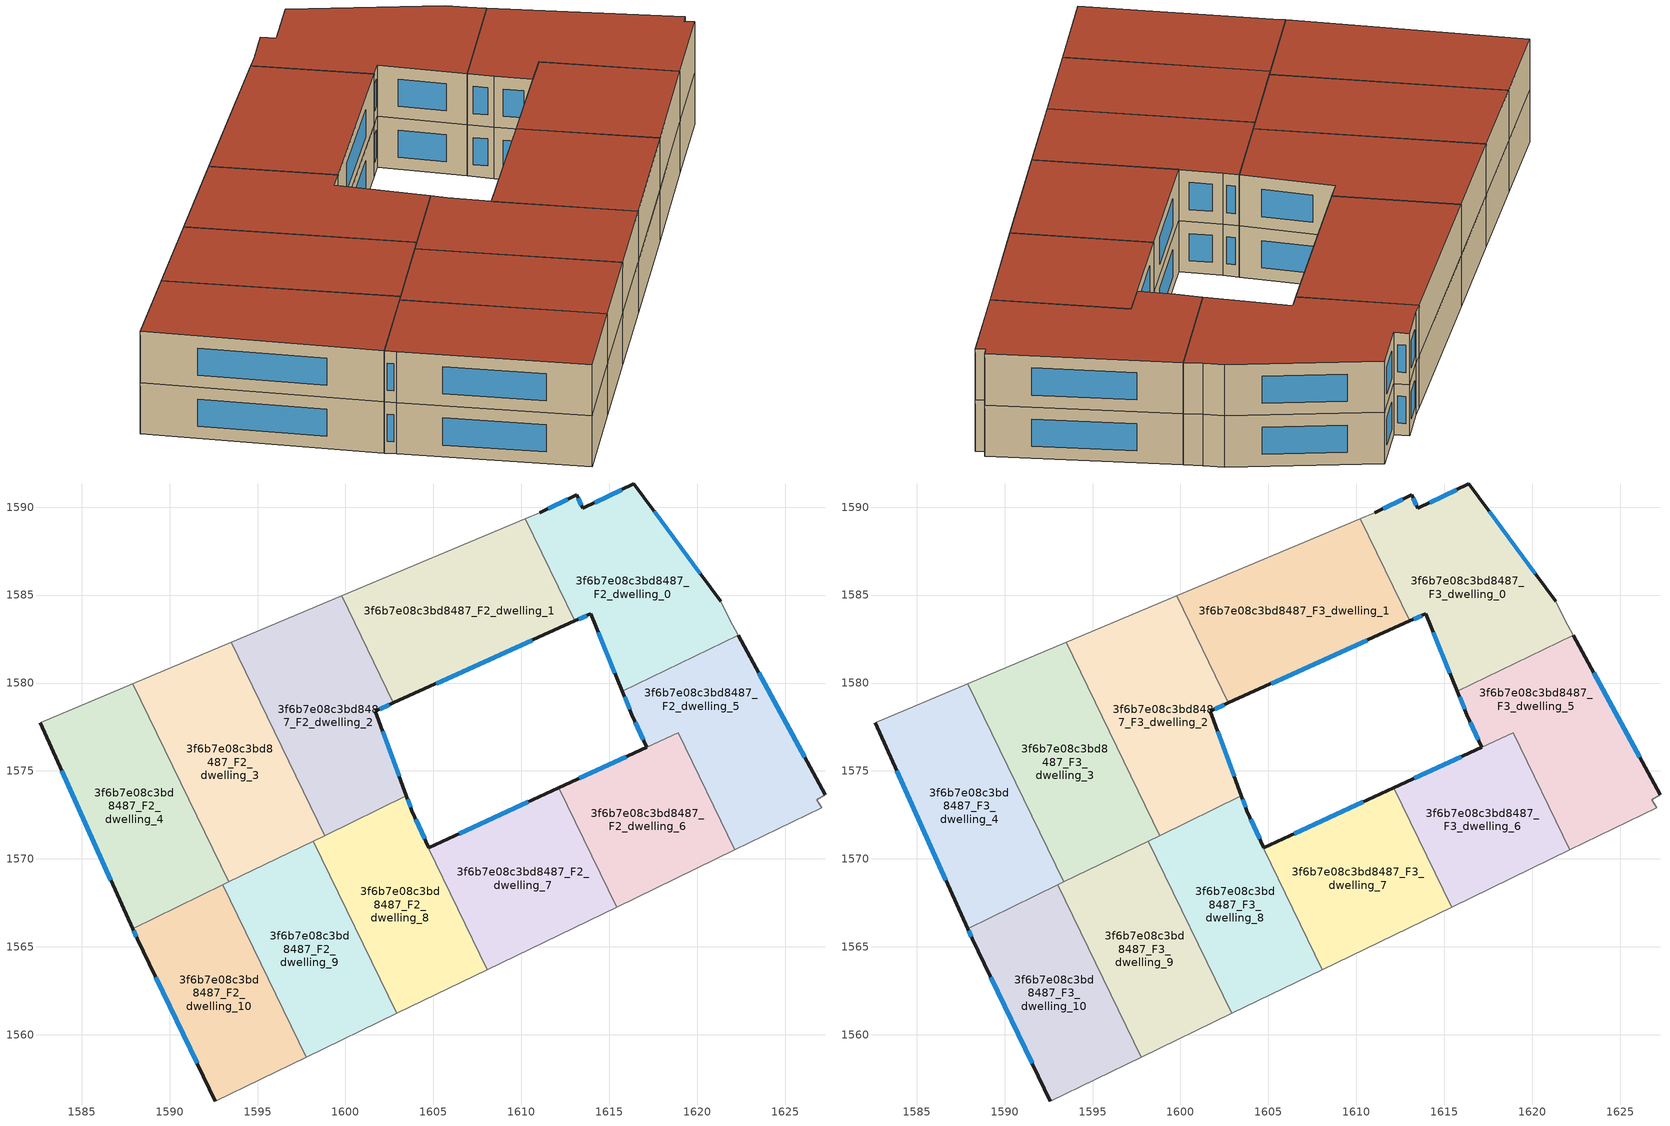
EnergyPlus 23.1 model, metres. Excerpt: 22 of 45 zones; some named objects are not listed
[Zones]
3f6b7e08c3bd8487_F2_dwelling_0
 floor to 3f6b7e08c3bd8487_F1_dwelling_0 (EU_floor_Construction): 1616.41,1591.33 1621.34,1584.65 1621.85,1583.6 1622.34,1582.71 1615.74,1579.52 1613.94,1583.93 1613.05,1583.53 1610.23,1589.34 1611.05,1589.68 1613.15,1590.7 1613.49,1589.94 z6
 wall outside (EU_wall_Construction): 1613.05,1583.53 1613.94,1583.93 1615.74,1579.52 / 1621.34,1584.65 1616.41,1591.33 1613.49,1589.94 1613.15,1590.7 1611.05,1589.68 z6:9
 wall adiabatic (EU_wall_Construction): 1622.34,1582.71 1621.85,1583.6 1621.34,1584.65 / 1611.05,1589.68 1610.23,1589.34 z6:9
 wall to 3f6b7e08c3bd8487_F2_dwelling_5 (EU_wall_Construction): 1615.74,1579.52 1622.34,1582.71 z6:9
 wall to 3f6b7e08c3bd8487_F2_dwelling_1 (EU_wall_Construction): 1610.23,1589.34 1613.05,1583.53 z6:9
 window (EU_Window_Construction): 1614.37,1582.9 1615.32,1580.56 / 1613.26,1583.62 1613.73,1583.84 / 1612.65,1590.46 1611.54,1589.92 / 1613.41,1590.12 1613.23,1590.52 / 1615.72,1591 1614.17,1590.26 / 1620.19,1586.22 1617.57,1589.76 z6.7:8.3
3f6b7e08c3bd8487_F2_dwelling_1
 floor to 3f6b7e08c3bd8487_F1_dwelling_1 (EU_floor_Construction): 1610.23,1589.34 1613.05,1583.53 1602.73,1578.87 1599.78,1584.95 z6
 wall outside (EU_wall_Construction): 1602.73,1578.87 1613.05,1583.53 z6:9
 wall to 3f6b7e08c3bd8487_F2_dwelling_2 (EU_wall_Construction): 1599.78,1584.95 1602.73,1578.87 z6:9
 wall adiabatic (EU_wall_Construction): 1610.23,1589.34 1599.78,1584.95 z6:9
 window (EU_Window_Construction): 1605.15,1579.96 1610.63,1582.43 z6.7:8.3
3f6b7e08c3bd8487_F2_dwelling_10
 floor to 3f6b7e08c3bd8487_F1_dwelling_10 (EU_floor_Construction): 1593.02,1568.52 1597.77,1558.71 1592.61,1556.22 1588.16,1565.45 1587.89,1566.04 z6
 wall outside (EU_wall_Construction): 1587.89,1566.04 1588.16,1565.45 1592.61,1556.22 z6:9
 wall to 3f6b7e08c3bd8487_F2_dwelling_9 (EU_wall_Construction): 1597.77,1558.71 1593.02,1568.52 z6:9
 wall adiabatic (EU_wall_Construction): 1592.61,1556.22 1597.77,1558.71 z6:9
 wall to 3f6b7e08c3bd8487_F2_dwelling_4 (EU_wall_Construction): 1593.02,1568.52 1587.89,1566.04 z6:9
 window (EU_Window_Construction): 1589.2,1563.28 1591.56,1558.38 / 1587.95,1565.9 1588.09,1565.58 z6.7:8.3
3f6b7e08c3bd8487_F2_dwelling_2
 floor to 3f6b7e08c3bd8487_F1_dwelling_2 (EU_floor_Construction): 1599.78,1584.95 1602.73,1578.87 1601.7,1578.4 1603.47,1573.58 1598.81,1571.33 1593.49,1582.31 z6
 wall outside (EU_wall_Construction): 1603.47,1573.58 1601.7,1578.4 1602.73,1578.87 z6:9
 wall to 3f6b7e08c3bd8487_F2_dwelling_3 (EU_wall_Construction): 1593.49,1582.31 1598.81,1571.33 z6:9
 wall adiabatic (EU_wall_Construction): 1599.78,1584.95 1593.49,1582.31 z6:9
 wall to 3f6b7e08c3bd8487_F2_dwelling_8 (EU_wall_Construction): 1598.81,1571.33 1603.47,1573.58 z6:9
 window (EU_Window_Construction): 1601.94,1578.51 1602.49,1578.76 / 1603.05,1574.71 1602.11,1577.27 z6.7:8.3
3f6b7e08c3bd8487_F2_dwelling_3
 floor to 3f6b7e08c3bd8487_F1_dwelling_3 (EU_floor_Construction): 1593.49,1582.31 1598.81,1571.33 1593.37,1568.69 1587.91,1579.96 z6
 wall to 3f6b7e08c3bd8487_F2_dwelling_4 (EU_wall_Construction): 1587.91,1579.96 1593.37,1568.69 z6:9
 wall adiabatic (EU_wall_Construction): 1593.49,1582.31 1587.91,1579.96 z6:9
 wall to 3f6b7e08c3bd8487_F2_dwelling_9 (EU_wall_Construction): 1593.37,1568.69 1598.17,1571.01 z6:9
 wall to 3f6b7e08c3bd8487_F2_dwelling_8 (EU_wall_Construction): 1598.17,1571.01 1598.81,1571.33 z6:9
3f6b7e08c3bd8487_F2_dwelling_4
 floor to 3f6b7e08c3bd8487_F1_dwelling_4 (EU_floor_Construction): 1587.91,1579.96 1593.37,1568.69 1587.89,1566.04 1582.63,1577.75 z6
 wall outside (EU_wall_Construction): 1582.63,1577.75 1587.89,1566.04 z6:9
 wall adiabatic (EU_wall_Construction): 1587.91,1579.96 1582.63,1577.75 z6:9
 wall to 3f6b7e08c3bd8487_F2_dwelling_9 (EU_wall_Construction): 1593.02,1568.52 1593.37,1568.69 z6:9
 window (EU_Window_Construction): 1583.86,1575 1586.65,1568.79 z6.7:8.3
3f6b7e08c3bd8487_F2_dwelling_5
 floor to 3f6b7e08c3bd8487_F1_dwelling_5 (EU_floor_Construction): 1622.34,1582.71 1627.27,1573.64 1626.81,1573.37 1627.08,1572.91 1622.14,1570.51 1618.92,1577.16 1617.14,1576.34 1616.29,1578.2 1615.74,1579.52 z6
 wall outside (EU_wall_Construction): 1615.74,1579.52 1616.29,1578.2 1617.14,1576.34 / 1627.27,1573.64 1622.34,1582.71 z6:9
 wall to 3f6b7e08c3bd8487_F2_dwelling_6 (EU_wall_Construction): 1617.14,1576.34 1618.92,1577.16 1622.14,1570.51 z6:9
 wall adiabatic (EU_wall_Construction): 1622.14,1570.51 1627.08,1572.91 1626.81,1573.37 1627.27,1573.64 z6:9
 window (EU_Window_Construction): 1616.49,1577.77 1616.94,1576.78 / 1615.87,1579.21 1616.16,1578.51 / 1626.11,1575.77 1623.5,1580.58 z6.7:8.3
3f6b7e08c3bd8487_F2_dwelling_6
 floor to 3f6b7e08c3bd8487_F1_dwelling_6 (EU_floor_Construction): 1618.92,1577.16 1622.14,1570.51 1615.42,1567.26 1612.14,1574.04 z6
 wall outside (EU_wall_Construction): 1617.13,1576.34 1612.14,1574.04 z6:9
 wall to 3f6b7e08c3bd8487_F2_dwelling_7 (EU_wall_Construction): 1612.14,1574.04 1615.42,1567.26 z6:9
 wall adiabatic (EU_wall_Construction): 1615.42,1567.26 1622.14,1570.51 z6:9
 window (EU_Window_Construction): 1615.96,1575.8 1613.31,1574.58 z6.7:8.3
3f6b7e08c3bd8487_F2_dwelling_7
 floor to 3f6b7e08c3bd8487_F1_dwelling_7 (EU_floor_Construction): 1612.14,1574.04 1615.42,1567.26 1608.07,1563.7 1604.72,1570.63 1604.74,1570.64 z6
 wall outside (EU_wall_Construction): 1612.14,1574.04 1604.74,1570.64 z6:9
 wall adiabatic (EU_wall_Construction): 1608.07,1563.7 1615.42,1567.26 z6:9
 wall to 3f6b7e08c3bd8487_F2_dwelling_8 (EU_wall_Construction): 1604.73,1570.64 1604.72,1570.63 1608.07,1563.7 z6:9
 window (EU_Window_Construction): 1610.4,1573.24 1606.48,1571.44 z6.7:8.3
3f6b7e08c3bd8487_F2_dwelling_8
 floor to 3f6b7e08c3bd8487_F1_dwelling_8 (EU_floor_Construction): 1603.78,1572.74 1604.73,1570.64 1604.72,1570.63 1608.07,1563.7 1602.92,1561.21 1598.17,1571.01 1603.47,1573.58 z6
 wall outside (EU_wall_Construction): 1604.73,1570.64 1603.78,1572.74 1603.47,1573.58 z6:9
 wall adiabatic (EU_wall_Construction): 1602.92,1561.21 1608.07,1563.7 z6:9
 wall to 3f6b7e08c3bd8487_F2_dwelling_9 (EU_wall_Construction): 1598.17,1571.01 1602.92,1561.21 z6:9
 window (EU_Window_Construction): 1603.7,1572.94 1603.54,1573.38 / 1604.51,1571.13 1604,1572.25 z6.7:8.3
3f6b7e08c3bd8487_F2_dwelling_9
 floor to 3f6b7e08c3bd8487_F1_dwelling_9 (EU_floor_Construction): 1598.17,1571.01 1602.92,1561.21 1597.77,1558.71 1593.02,1568.52 z6
 wall adiabatic (EU_wall_Construction): 1597.77,1558.71 1602.92,1561.21 z6:9
3f6b7e08c3bd8487_F3_dwelling_0
 floor to 3f6b7e08c3bd8487_F2_dwelling_0 (EU_floor_Construction): 1616.41,1591.33 1621.34,1584.65 1621.85,1583.6 1622.34,1582.71 1615.74,1579.52 1613.94,1583.93 1613.05,1583.53 1610.23,1589.34 1611.05,1589.68 1613.15,1590.7 1613.49,1589.94 z9
 wall outside (EU_wall_Construction): 1613.05,1583.53 1613.94,1583.93 1615.74,1579.52 / 1621.34,1584.65 1616.41,1591.33 1613.49,1589.94 1613.15,1590.7 1611.05,1589.68 z9:12
 wall adiabatic (EU_wall_Construction): 1622.34,1582.71 1621.85,1583.6 1621.34,1584.65 / 1611.05,1589.68 1610.23,1589.34 z9:12
 wall to 3f6b7e08c3bd8487_F3_dwelling_5 (EU_wall_Construction): 1615.74,1579.52 1622.34,1582.71 z9:12
 wall to 3f6b7e08c3bd8487_F3_dwelling_1 (EU_wall_Construction): 1610.23,1589.34 1613.05,1583.53 z9:12
 window (EU_Window_Construction): 1614.37,1582.9 1615.32,1580.56 / 1613.26,1583.62 1613.73,1583.84 / 1612.65,1590.46 1611.54,1589.92 / 1613.41,1590.12 1613.23,1590.52 / 1615.72,1591 1614.17,1590.26 / 1620.19,1586.22 1617.57,1589.76 z9.7:11.3
 roof outside (EU_roof_Construction): 1622.34,1582.71 1621.85,1583.6 1621.34,1584.65 1616.41,1591.33 1613.49,1589.94 1613.15,1590.7 1611.05,1589.68 1610.23,1589.34 1613.05,1583.53 1613.94,1583.93 1615.74,1579.52 z12
3f6b7e08c3bd8487_F3_dwelling_1
 floor to 3f6b7e08c3bd8487_F2_dwelling_1 (EU_floor_Construction): 1610.23,1589.34 1613.05,1583.53 1602.73,1578.87 1599.78,1584.95 z9
 wall outside (EU_wall_Construction): 1602.73,1578.87 1613.05,1583.53 z9:12
 wall to 3f6b7e08c3bd8487_F3_dwelling_2 (EU_wall_Construction): 1599.78,1584.95 1602.73,1578.87 z9:12
 wall adiabatic (EU_wall_Construction): 1610.23,1589.34 1599.78,1584.95 z9:12
 window (EU_Window_Construction): 1605.15,1579.96 1610.63,1582.43 z9.7:11.3
 roof outside (EU_roof_Construction): 1613.05,1583.53 1610.23,1589.34 1599.78,1584.95 1602.73,1578.87 z12
3f6b7e08c3bd8487_F3_dwelling_10
 floor to 3f6b7e08c3bd8487_F2_dwelling_10 (EU_floor_Construction): 1593.02,1568.52 1597.77,1558.71 1592.61,1556.22 1588.16,1565.45 1587.89,1566.04 z9
 wall outside (EU_wall_Construction): 1587.89,1566.04 1588.16,1565.45 1592.61,1556.22 z9:12
 wall to 3f6b7e08c3bd8487_F3_dwelling_9 (EU_wall_Construction): 1597.77,1558.71 1593.02,1568.52 z9:12
 wall adiabatic (EU_wall_Construction): 1592.61,1556.22 1597.77,1558.71 z9:12
 wall to 3f6b7e08c3bd8487_F3_dwelling_4 (EU_wall_Construction): 1593.02,1568.52 1587.89,1566.04 z9:12
 window (EU_Window_Construction): 1589.2,1563.28 1591.56,1558.38 / 1587.95,1565.9 1588.09,1565.58 z9.7:11.3
 roof outside (EU_roof_Construction): 1597.77,1558.71 1593.02,1568.52 1587.89,1566.04 1588.16,1565.45 1592.61,1556.22 z12
3f6b7e08c3bd8487_F3_dwelling_2
 floor to 3f6b7e08c3bd8487_F2_dwelling_2 (EU_floor_Construction): 1599.78,1584.95 1602.73,1578.87 1601.7,1578.4 1603.47,1573.58 1598.81,1571.33 1593.49,1582.31 z9
 wall outside (EU_wall_Construction): 1603.47,1573.58 1601.7,1578.4 1602.73,1578.87 z9:12
 wall to 3f6b7e08c3bd8487_F3_dwelling_3 (EU_wall_Construction): 1593.49,1582.31 1598.81,1571.33 z9:12
 wall adiabatic (EU_wall_Construction): 1599.78,1584.95 1593.49,1582.31 z9:12
 wall to 3f6b7e08c3bd8487_F3_dwelling_8 (EU_wall_Construction): 1598.81,1571.33 1603.47,1573.58 z9:12
 window (EU_Window_Construction): 1601.94,1578.51 1602.49,1578.76 / 1603.05,1574.71 1602.11,1577.27 z9.7:11.3
 roof outside (EU_roof_Construction): 1603.47,1573.58 1601.7,1578.4 1602.73,1578.87 1599.78,1584.95 1593.49,1582.31 1598.81,1571.33 z12
3f6b7e08c3bd8487_F3_dwelling_3
 floor to 3f6b7e08c3bd8487_F2_dwelling_3 (EU_floor_Construction): 1593.49,1582.31 1598.81,1571.33 1593.37,1568.69 1587.91,1579.96 z9
 wall to 3f6b7e08c3bd8487_F3_dwelling_4 (EU_wall_Construction): 1587.91,1579.96 1593.37,1568.69 z9:12
 wall adiabatic (EU_wall_Construction): 1593.49,1582.31 1587.91,1579.96 z9:12
 wall to 3f6b7e08c3bd8487_F3_dwelling_9 (EU_wall_Construction): 1593.37,1568.69 1598.17,1571.01 z9:12
 wall to 3f6b7e08c3bd8487_F3_dwelling_8 (EU_wall_Construction): 1598.17,1571.01 1598.81,1571.33 z9:12
 roof outside (EU_roof_Construction): 1598.81,1571.33 1593.49,1582.31 1587.91,1579.96 1593.37,1568.69 z12
3f6b7e08c3bd8487_F3_dwelling_4
 floor to 3f6b7e08c3bd8487_F2_dwelling_4 (EU_floor_Construction): 1587.91,1579.96 1593.37,1568.69 1587.89,1566.04 1582.63,1577.75 z9
 wall outside (EU_wall_Construction): 1582.63,1577.75 1587.89,1566.04 z9:12
 wall adiabatic (EU_wall_Construction): 1587.91,1579.96 1582.63,1577.75 z9:12
 wall to 3f6b7e08c3bd8487_F3_dwelling_9 (EU_wall_Construction): 1593.02,1568.52 1593.37,1568.69 z9:12
 window (EU_Window_Construction): 1583.86,1575 1586.65,1568.79 z9.7:11.3
 roof outside (EU_roof_Construction): 1593.37,1568.69 1587.91,1579.96 1582.63,1577.75 1587.89,1566.04 z12
3f6b7e08c3bd8487_F3_dwelling_5
 floor to 3f6b7e08c3bd8487_F2_dwelling_5 (EU_floor_Construction): 1622.34,1582.71 1627.27,1573.64 1626.81,1573.37 1627.08,1572.91 1622.14,1570.51 1618.92,1577.16 1617.14,1576.34 1616.29,1578.2 1615.74,1579.52 z9
 wall outside (EU_wall_Construction): 1615.74,1579.52 1616.29,1578.2 1617.14,1576.34 / 1627.27,1573.64 1622.34,1582.71 z9:12
 wall to 3f6b7e08c3bd8487_F3_dwelling_6 (EU_wall_Construction): 1617.14,1576.34 1618.92,1577.16 1622.14,1570.51 z9:12
 wall adiabatic (EU_wall_Construction): 1622.14,1570.51 1627.08,1572.91 1626.81,1573.37 1627.27,1573.64 z9:12
 window (EU_Window_Construction): 1616.49,1577.77 1616.94,1576.78 / 1615.87,1579.21 1616.16,1578.51 / 1626.11,1575.77 1623.5,1580.58 z9.7:11.3
 roof outside (EU_roof_Construction): 1627.08,1572.91 1626.81,1573.37 1627.27,1573.64 1622.34,1582.71 1615.74,1579.52 1616.29,1578.2 1617.14,1576.34 1618.92,1577.16 1622.14,1570.51 z12
3f6b7e08c3bd8487_F3_dwelling_6
 floor to 3f6b7e08c3bd8487_F2_dwelling_6 (EU_floor_Construction): 1618.92,1577.16 1622.14,1570.51 1615.42,1567.26 1612.14,1574.04 z9
 wall outside (EU_wall_Construction): 1617.13,1576.34 1612.14,1574.04 z9:12
 wall to 3f6b7e08c3bd8487_F3_dwelling_7 (EU_wall_Construction): 1612.14,1574.04 1615.42,1567.26 z9:12
 wall adiabatic (EU_wall_Construction): 1615.42,1567.26 1622.14,1570.51 z9:12
 window (EU_Window_Construction): 1615.96,1575.8 1613.31,1574.58 z9.7:11.3
 roof outside (EU_roof_Construction): 1622.14,1570.51 1618.92,1577.16 1612.14,1574.04 1615.42,1567.26 z12
3f6b7e08c3bd8487_F3_dwelling_7
 floor to 3f6b7e08c3bd8487_F2_dwelling_7 (EU_floor_Construction): 1612.14,1574.04 1615.42,1567.26 1608.07,1563.7 1604.72,1570.63 1604.74,1570.64 z9
 wall outside (EU_wall_Construction): 1612.14,1574.04 1604.74,1570.64 z9:12
 wall adiabatic (EU_wall_Construction): 1608.07,1563.7 1615.42,1567.26 z9:12
 wall to 3f6b7e08c3bd8487_F3_dwelling_8 (EU_wall_Construction): 1604.73,1570.64 1604.72,1570.63 1608.07,1563.7 z9:12
 window (EU_Window_Construction): 1610.4,1573.24 1606.48,1571.44 z9.7:11.3
 roof outside (EU_roof_Construction): 1615.42,1567.26 1612.14,1574.04 1604.74,1570.64 1604.72,1570.63 1608.07,1563.7 z12
3f6b7e08c3bd8487_F3_dwelling_8
 floor to 3f6b7e08c3bd8487_F2_dwelling_8 (EU_floor_Construction): 1603.78,1572.74 1604.73,1570.64 1604.72,1570.63 1608.07,1563.7 1602.92,1561.21 1598.17,1571.01 1603.47,1573.58 z9
 wall outside (EU_wall_Construction): 1604.73,1570.64 1603.78,1572.74 1603.47,1573.58 z9:12
 wall adiabatic (EU_wall_Construction): 1602.92,1561.21 1608.07,1563.7 z9:12
 wall to 3f6b7e08c3bd8487_F3_dwelling_9 (EU_wall_Construction): 1598.17,1571.01 1602.92,1561.21 z9:12
 window (EU_Window_Construction): 1603.7,1572.94 1603.54,1573.38 / 1604.51,1571.13 1604,1572.25 z9.7:11.3
 roof outside (EU_roof_Construction): 1608.07,1563.7 1604.72,1570.63 1604.73,1570.64 1603.78,1572.74 1603.47,1573.58 1598.17,1571.01 1602.92,1561.21 z12
3f6b7e08c3bd8487_F3_dwelling_9
 floor to 3f6b7e08c3bd8487_F2_dwelling_9 (EU_floor_Construction): 1598.17,1571.01 1602.92,1561.21 1597.77,1558.71 1593.02,1568.52 z9
 wall adiabatic (EU_wall_Construction): 1597.77,1558.71 1602.92,1561.21 z9:12
 roof outside (EU_roof_Construction): 1602.92,1561.21 1598.17,1571.01 1593.02,1568.52 1597.77,1558.71 z12
[Building]
EU S2 Campaign: North Axis=0; Terrain=City; Solar Distribution=FullExterior
[Site:Location]
Budapest.Ferenc.Liszt.Intl.AP: Latitude=47.437; Longitude=19.256; Time Zone=1; Elevation=185
[SizingPeriod:WeatherFileDays]
AnnualSizingPeriod: Begin Month=1; Begin Day of Month=1; End Month=12; End Day of Month=31; Day of Week for Start Day=Monday; Use Weather File Daylight Saving Period=No; Use Weather File Rain and Snow Indicators=No
[MATERIAL]
EU_InternalMass_Material: Roughness=MediumRough; Thickness=0.1; Conductivity=1; Density=1800; Specific Heat=900; Thermal Absorptance=0.9; Solar Absorptance=0.7; Visible Absorptance=0.7
[MATERIAL:NOMASS] Roughness=MediumRough; Thermal Absorptance=0.9; Solar Absorptance=0.7; Visible Absorptance=0.7
Name | Thermal Resistance
EU_wall_NoMass | 0.832559
EU_roof_NoMass | 1.39638
EU_floor_NoMass | 0.872794
[WINDOWMATERIAL:SIMPLEGLAZINGSYSTEM]
EU_Window_SimpleGlazing: UFactor=2.79869; Solar Heat Gain Coefficient=0.75; Visible Transmittance=0.75
[CONSTRUCTION]
EU_wall_Construction: EU_wall_NoMass
EU_roof_Construction: EU_roof_NoMass
EU_floor_Construction: EU_floor_NoMass
EU_Window_Construction: EU_Window_SimpleGlazing
EU_InternalMass_Construction: EU_InternalMass_Material
[ZONE] Type=1; Multiplier=1; Ceiling Height=autocalculate; Floor Area=autocalculate; Part of Total Floor Area=Yes
Name | Volume
3f6b7e08c3bd8487_F2_dwelling_0; 3f6b7e08c3bd8487_F3_dwelling_0; 3f6b7e08c3bd8487_F2_dwelling_3; 3f6b7e08c3bd8487_F3_dwelling_3 | 224.534
3f6b7e08c3bd8487_F2_dwelling_1; 3f6b7e08c3bd8487_F3_dwelling_1 | 224.544
3f6b7e08c3bd8487_F2_dwelling_10; 3f6b7e08c3bd8487_F3_dwelling_10 | 187.121
3f6b7e08c3bd8487_F2_dwelling_2; 3f6b7e08c3bd8487_F3_dwelling_2 | 224.526
3f6b7e08c3bd8487_F2_dwelling_4; 3f6b7e08c3bd8487_F3_dwelling_4 | 224.548
3f6b7e08c3bd8487_F2_dwelling_5; 3f6b7e08c3bd8487_F3_dwelling_5 | 207.118
3f6b7e08c3bd8487_F2_dwelling_6; 3f6b7e08c3bd8487_F3_dwelling_6 | 167.102
3f6b7e08c3bd8487_F2_dwelling_7; 3f6b7e08c3bd8487_F3_dwelling_7 | 186.515
3f6b7e08c3bd8487_F2_dwelling_8; 3f6b7e08c3bd8487_F3_dwelling_8 | 187.746
3f6b7e08c3bd8487_F2_dwelling_9; 3f6b7e08c3bd8487_F3_dwelling_9 | 187.097
[INTERNALMASS] Construction=EU_InternalMass_Construction
Name | Zone or ZoneList | Surface Area
3f6b7e08c3bd8487_F2_dwelling_0_EU_InternalMass | 3f6b7e08c3bd8487_F2_dwelling_0 | 74.8449
3f6b7e08c3bd8487_F2_dwelling_1_EU_InternalMass | 3f6b7e08c3bd8487_F2_dwelling_1 | 74.848
3f6b7e08c3bd8487_F2_dwelling_2_EU_InternalMass | 3f6b7e08c3bd8487_F2_dwelling_2 | 74.8422
3f6b7e08c3bd8487_F2_dwelling_3_EU_InternalMass | 3f6b7e08c3bd8487_F2_dwelling_3 | 74.8446
3f6b7e08c3bd8487_F2_dwelling_4_EU_InternalMass | 3f6b7e08c3bd8487_F2_dwelling_4 | 74.8495
3f6b7e08c3bd8487_F2_dwelling_5_EU_InternalMass | 3f6b7e08c3bd8487_F2_dwelling_5 | 69.0396
3f6b7e08c3bd8487_F2_dwelling_6_EU_InternalMass | 3f6b7e08c3bd8487_F2_dwelling_6 | 55.7023
3f6b7e08c3bd8487_F2_dwelling_7_EU_InternalMass | 3f6b7e08c3bd8487_F2_dwelling_7 | 62.173
3f6b7e08c3bd8487_F2_dwelling_8_EU_InternalMass | 3f6b7e08c3bd8487_F2_dwelling_8 | 62.5825
3f6b7e08c3bd8487_F2_dwelling_9_EU_InternalMass | 3f6b7e08c3bd8487_F2_dwelling_9 | 62.3657
3f6b7e08c3bd8487_F2_dwelling_10_EU_InternalMass | 3f6b7e08c3bd8487_F2_dwelling_10 | 62.3736
3f6b7e08c3bd8487_F3_dwelling_0_EU_InternalMass | 3f6b7e08c3bd8487_F3_dwelling_0 | 74.8449
3f6b7e08c3bd8487_F3_dwelling_1_EU_InternalMass | 3f6b7e08c3bd8487_F3_dwelling_1 | 74.848
3f6b7e08c3bd8487_F3_dwelling_2_EU_InternalMass | 3f6b7e08c3bd8487_F3_dwelling_2 | 74.8422
3f6b7e08c3bd8487_F3_dwelling_3_EU_InternalMass | 3f6b7e08c3bd8487_F3_dwelling_3 | 74.8446
3f6b7e08c3bd8487_F3_dwelling_4_EU_InternalMass | 3f6b7e08c3bd8487_F3_dwelling_4 | 74.8495
3f6b7e08c3bd8487_F3_dwelling_5_EU_InternalMass | 3f6b7e08c3bd8487_F3_dwelling_5 | 69.0396
3f6b7e08c3bd8487_F3_dwelling_6_EU_InternalMass | 3f6b7e08c3bd8487_F3_dwelling_6 | 55.7023
3f6b7e08c3bd8487_F3_dwelling_7_EU_InternalMass | 3f6b7e08c3bd8487_F3_dwelling_7 | 62.173
3f6b7e08c3bd8487_F3_dwelling_8_EU_InternalMass | 3f6b7e08c3bd8487_F3_dwelling_8 | 62.5825
3f6b7e08c3bd8487_F3_dwelling_9_EU_InternalMass | 3f6b7e08c3bd8487_F3_dwelling_9 | 62.3657
3f6b7e08c3bd8487_F3_dwelling_10_EU_InternalMass | 3f6b7e08c3bd8487_F3_dwelling_10 | 62.3736
[OTHEREQUIPMENT] Fuel Type=Electricity; Design Level Calculation Method=Watts/Area; Power per Zone Floor Area=1; Fraction Latent=0; Fraction Radiant=0; Fraction Lost=0; Carbon Dioxide Generation Rate=0; EndUse Subcategory=EU_Step8_InternalGains
Name | Zone or ZoneList or Space or SpaceList | Schedule
EU_Step8_InternalGain_3f6b7e08c3bd8487_F2_dwelling_0_f000 | 3f6b7e08c3bd8487_F2_dwelling_0 | EU_Step8_GainSchedule_3f6b7e08c3bd8487_F2_dwelling_0_f000
EU_Step8_InternalGain_3f6b7e08c3bd8487_F2_dwelling_1_f000 | 3f6b7e08c3bd8487_F2_dwelling_1 | EU_Step8_GainSchedule_3f6b7e08c3bd8487_F2_dwelling_1_f000
EU_Step8_InternalGain_3f6b7e08c3bd8487_F2_dwelling_2_f000 | 3f6b7e08c3bd8487_F2_dwelling_2 | EU_Step8_GainSchedule_3f6b7e08c3bd8487_F2_dwelling_2_f000
EU_Step8_InternalGain_3f6b7e08c3bd8487_F2_dwelling_3_f000 | 3f6b7e08c3bd8487_F2_dwelling_3 | EU_Step8_GainSchedule_3f6b7e08c3bd8487_F2_dwelling_3_f000
EU_Step8_InternalGain_3f6b7e08c3bd8487_F2_dwelling_4_f000 | 3f6b7e08c3bd8487_F2_dwelling_4 | EU_Step8_GainSchedule_3f6b7e08c3bd8487_F2_dwelling_4_f000
EU_Step8_InternalGain_3f6b7e08c3bd8487_F2_dwelling_5_f000 | 3f6b7e08c3bd8487_F2_dwelling_5 | EU_Step8_GainSchedule_3f6b7e08c3bd8487_F2_dwelling_5_f000
EU_Step8_InternalGain_3f6b7e08c3bd8487_F2_dwelling_6_f000 | 3f6b7e08c3bd8487_F2_dwelling_6 | EU_Step8_GainSchedule_3f6b7e08c3bd8487_F2_dwelling_6_f000
EU_Step8_InternalGain_3f6b7e08c3bd8487_F2_dwelling_7_f000 | 3f6b7e08c3bd8487_F2_dwelling_7 | EU_Step8_GainSchedule_3f6b7e08c3bd8487_F2_dwelling_7_f000
EU_Step8_InternalGain_3f6b7e08c3bd8487_F2_dwelling_8_f000 | 3f6b7e08c3bd8487_F2_dwelling_8 | EU_Step8_GainSchedule_3f6b7e08c3bd8487_F2_dwelling_8_f000
EU_Step8_InternalGain_3f6b7e08c3bd8487_F2_dwelling_9_f000 | 3f6b7e08c3bd8487_F2_dwelling_9 | EU_Step8_GainSchedule_3f6b7e08c3bd8487_F2_dwelling_9_f000
EU_Step8_InternalGain_3f6b7e08c3bd8487_F2_dwelling_10_f000 | 3f6b7e08c3bd8487_F2_dwelling_10 | EU_Step8_GainSchedule_3f6b7e08c3bd8487_F2_dwelling_10_f000
EU_Step8_InternalGain_3f6b7e08c3bd8487_F3_dwelling_0_f000 | 3f6b7e08c3bd8487_F3_dwelling_0 | EU_Step8_GainSchedule_3f6b7e08c3bd8487_F3_dwelling_0_f000
EU_Step8_InternalGain_3f6b7e08c3bd8487_F3_dwelling_1_f000 | 3f6b7e08c3bd8487_F3_dwelling_1 | EU_Step8_GainSchedule_3f6b7e08c3bd8487_F3_dwelling_1_f000
EU_Step8_InternalGain_3f6b7e08c3bd8487_F3_dwelling_2_f000 | 3f6b7e08c3bd8487_F3_dwelling_2 | EU_Step8_GainSchedule_3f6b7e08c3bd8487_F3_dwelling_2_f000
EU_Step8_InternalGain_3f6b7e08c3bd8487_F3_dwelling_3_f000 | 3f6b7e08c3bd8487_F3_dwelling_3 | EU_Step8_GainSchedule_3f6b7e08c3bd8487_F3_dwelling_3_f000
EU_Step8_InternalGain_3f6b7e08c3bd8487_F3_dwelling_4_f000 | 3f6b7e08c3bd8487_F3_dwelling_4 | EU_Step8_GainSchedule_3f6b7e08c3bd8487_F3_dwelling_4_f000
EU_Step8_InternalGain_3f6b7e08c3bd8487_F3_dwelling_5_f000 | 3f6b7e08c3bd8487_F3_dwelling_5 | EU_Step8_GainSchedule_3f6b7e08c3bd8487_F3_dwelling_5_f000
EU_Step8_InternalGain_3f6b7e08c3bd8487_F3_dwelling_6_f000 | 3f6b7e08c3bd8487_F3_dwelling_6 | EU_Step8_GainSchedule_3f6b7e08c3bd8487_F3_dwelling_6_f000
EU_Step8_InternalGain_3f6b7e08c3bd8487_F3_dwelling_7_f000 | 3f6b7e08c3bd8487_F3_dwelling_7 | EU_Step8_GainSchedule_3f6b7e08c3bd8487_F3_dwelling_7_f000
EU_Step8_InternalGain_3f6b7e08c3bd8487_F3_dwelling_8_f000 | 3f6b7e08c3bd8487_F3_dwelling_8 | EU_Step8_GainSchedule_3f6b7e08c3bd8487_F3_dwelling_8_f000
EU_Step8_InternalGain_3f6b7e08c3bd8487_F3_dwelling_9_f000 | 3f6b7e08c3bd8487_F3_dwelling_9 | EU_Step8_GainSchedule_3f6b7e08c3bd8487_F3_dwelling_9_f000
EU_Step8_InternalGain_3f6b7e08c3bd8487_F3_dwelling_10_f000 | 3f6b7e08c3bd8487_F3_dwelling_10 | EU_Step8_GainSchedule_3f6b7e08c3bd8487_F3_dwelling_10_f000
[ZONEVENTILATION:DESIGNFLOWRATE] Schedule=EU_AlwaysOn; Design Flow Rate Calculation Method=AirChanges/Hour; Air Changes per Hour=0.475469; Ventilation Type=Natural; Fan Pressure Rise=0; Fan Total Efficiency=1; Constant Term Coefficient=1; Temperature Term Coefficient=0; Velocity Term Coefficient=0; Velocity Squared Term Coefficient=0; Minimum Indoor Temperature=-100; Maximum Indoor Temperature=100; Delta Temperature=-100; Minimum Outdoor Temperature=-100; Maximum Outdoor Temperature=100; Maximum Wind Speed=40
Name | Zone or ZoneList or Space or SpaceList
EU_ConstantAir_3f6b7e08c3bd8487_F2_dwelling_0 | 3f6b7e08c3bd8487_F2_dwelling_0
EU_ConstantAir_3f6b7e08c3bd8487_F2_dwelling_1 | 3f6b7e08c3bd8487_F2_dwelling_1
EU_ConstantAir_3f6b7e08c3bd8487_F2_dwelling_2 | 3f6b7e08c3bd8487_F2_dwelling_2
EU_ConstantAir_3f6b7e08c3bd8487_F2_dwelling_3 | 3f6b7e08c3bd8487_F2_dwelling_3
EU_ConstantAir_3f6b7e08c3bd8487_F2_dwelling_4 | 3f6b7e08c3bd8487_F2_dwelling_4
EU_ConstantAir_3f6b7e08c3bd8487_F2_dwelling_5 | 3f6b7e08c3bd8487_F2_dwelling_5
EU_ConstantAir_3f6b7e08c3bd8487_F2_dwelling_6 | 3f6b7e08c3bd8487_F2_dwelling_6
EU_ConstantAir_3f6b7e08c3bd8487_F2_dwelling_7 | 3f6b7e08c3bd8487_F2_dwelling_7
EU_ConstantAir_3f6b7e08c3bd8487_F2_dwelling_8 | 3f6b7e08c3bd8487_F2_dwelling_8
EU_ConstantAir_3f6b7e08c3bd8487_F2_dwelling_9 | 3f6b7e08c3bd8487_F2_dwelling_9
EU_ConstantAir_3f6b7e08c3bd8487_F2_dwelling_10 | 3f6b7e08c3bd8487_F2_dwelling_10
EU_ConstantAir_3f6b7e08c3bd8487_F3_dwelling_0 | 3f6b7e08c3bd8487_F3_dwelling_0
EU_ConstantAir_3f6b7e08c3bd8487_F3_dwelling_1 | 3f6b7e08c3bd8487_F3_dwelling_1
EU_ConstantAir_3f6b7e08c3bd8487_F3_dwelling_2 | 3f6b7e08c3bd8487_F3_dwelling_2
EU_ConstantAir_3f6b7e08c3bd8487_F3_dwelling_3 | 3f6b7e08c3bd8487_F3_dwelling_3
EU_ConstantAir_3f6b7e08c3bd8487_F3_dwelling_4 | 3f6b7e08c3bd8487_F3_dwelling_4
EU_ConstantAir_3f6b7e08c3bd8487_F3_dwelling_5 | 3f6b7e08c3bd8487_F3_dwelling_5
EU_ConstantAir_3f6b7e08c3bd8487_F3_dwelling_6 | 3f6b7e08c3bd8487_F3_dwelling_6
EU_ConstantAir_3f6b7e08c3bd8487_F3_dwelling_7 | 3f6b7e08c3bd8487_F3_dwelling_7
EU_ConstantAir_3f6b7e08c3bd8487_F3_dwelling_8 | 3f6b7e08c3bd8487_F3_dwelling_8
EU_ConstantAir_3f6b7e08c3bd8487_F3_dwelling_9 | 3f6b7e08c3bd8487_F3_dwelling_9
EU_ConstantAir_3f6b7e08c3bd8487_F3_dwelling_10 | 3f6b7e08c3bd8487_F3_dwelling_10
[HVACTEMPLATE:ZONE:IDEALLOADSAIRSYSTEM] System Availability Schedule=EU_AlwaysOn; Maximum Heating Supply Air Temperature=50; Minimum Cooling Supply Air Temperature=13; Maximum Heating Supply Air Humidity Ratio=0.0156; Minimum Cooling Supply Air Humidity Ratio=0.0077; Heating Limit=NoLimit; Cooling Limit=NoLimit; Heating Availability Schedule=EU_AlwaysOn; Cooling Availability Schedule=EU_CoolingOff; Dehumidification Control Type=ConstantSensibleHeatRatio; Cooling Sensible Heat Ratio=0.7; Dehumidification Setpoint=60; Humidification Control Type=None; Humidification Setpoint=30; Outdoor Air Method=None; Outdoor Air Flow Rate per Person=0.00944; Outdoor Air Flow Rate per Zone Floor Area=0; Outdoor Air Flow Rate per Zone=0; Demand Controlled Ventilation Type=None; Outdoor Air Economizer Type=NoEconomizer; Heat Recovery Type=None; Sensible Heat Recovery Effectiveness=0.7; Latent Heat Recovery Effectiveness=0.65
Name | Template Thermostat
3f6b7e08c3bd8487_F2_dwelling_0 | EU_HeatOnly_3f6b7e08c3bd8487_F2_dwelling_0
3f6b7e08c3bd8487_F2_dwelling_1 | EU_HeatOnly_3f6b7e08c3bd8487_F2_dwelling_1
3f6b7e08c3bd8487_F2_dwelling_2 | EU_HeatOnly_3f6b7e08c3bd8487_F2_dwelling_2
3f6b7e08c3bd8487_F2_dwelling_3 | EU_HeatOnly_3f6b7e08c3bd8487_F2_dwelling_3
3f6b7e08c3bd8487_F2_dwelling_4 | EU_HeatOnly_3f6b7e08c3bd8487_F2_dwelling_4
3f6b7e08c3bd8487_F2_dwelling_5 | EU_HeatOnly_3f6b7e08c3bd8487_F2_dwelling_5
3f6b7e08c3bd8487_F2_dwelling_6 | EU_HeatOnly_3f6b7e08c3bd8487_F2_dwelling_6
3f6b7e08c3bd8487_F2_dwelling_7 | EU_HeatOnly_3f6b7e08c3bd8487_F2_dwelling_7
3f6b7e08c3bd8487_F2_dwelling_8 | EU_HeatOnly_3f6b7e08c3bd8487_F2_dwelling_8
3f6b7e08c3bd8487_F2_dwelling_9 | EU_HeatOnly_3f6b7e08c3bd8487_F2_dwelling_9
3f6b7e08c3bd8487_F2_dwelling_10 | EU_HeatOnly_3f6b7e08c3bd8487_F2_dwelling_10
3f6b7e08c3bd8487_F3_dwelling_0 | EU_HeatOnly_3f6b7e08c3bd8487_F3_dwelling_0
3f6b7e08c3bd8487_F3_dwelling_1 | EU_HeatOnly_3f6b7e08c3bd8487_F3_dwelling_1
3f6b7e08c3bd8487_F3_dwelling_2 | EU_HeatOnly_3f6b7e08c3bd8487_F3_dwelling_2
3f6b7e08c3bd8487_F3_dwelling_3 | EU_HeatOnly_3f6b7e08c3bd8487_F3_dwelling_3
3f6b7e08c3bd8487_F3_dwelling_4 | EU_HeatOnly_3f6b7e08c3bd8487_F3_dwelling_4
3f6b7e08c3bd8487_F3_dwelling_5 | EU_HeatOnly_3f6b7e08c3bd8487_F3_dwelling_5
3f6b7e08c3bd8487_F3_dwelling_6 | EU_HeatOnly_3f6b7e08c3bd8487_F3_dwelling_6
3f6b7e08c3bd8487_F3_dwelling_7 | EU_HeatOnly_3f6b7e08c3bd8487_F3_dwelling_7
3f6b7e08c3bd8487_F3_dwelling_8 | EU_HeatOnly_3f6b7e08c3bd8487_F3_dwelling_8
3f6b7e08c3bd8487_F3_dwelling_9 | EU_HeatOnly_3f6b7e08c3bd8487_F3_dwelling_9
3f6b7e08c3bd8487_F3_dwelling_10 | EU_HeatOnly_3f6b7e08c3bd8487_F3_dwelling_10
[SIZING:ZONE] Zone Cooling Design Supply Air Temperature Input Method=SupplyAirTemperature; Zone Cooling Design Supply Air Temperature=13; Zone Heating Design Supply Air Temperature Input Method=SupplyAirTemperature; Zone Heating Design Supply Air Temperature=50; Zone Cooling Design Supply Air Humidity Ratio=0.008; Zone Heating Design Supply Air Humidity Ratio=0.008; Cooling Design Air Flow Method=DesignDay; Cooling Design Air Flow Rate=0; Cooling Minimum Air Flow per Zone Floor Area=0.000762; Cooling Minimum Air Flow=0; Cooling Minimum Air Flow Fraction=0.2; Heating Design Air Flow Method=DesignDay; Heating Design Air Flow Rate=0; Heating Maximum Air Flow per Zone Floor Area=0.002032; Heating Maximum Air Flow=0.141576; Heating Maximum Air Flow Fraction=0.3; Account for Dedicated Outdoor Air System=No; Dedicated Outdoor Air System Control Strategy=NeutralSupplyAir; Dedicated Outdoor Air Low Setpoint Temperature for Design=autosize; Dedicated Outdoor Air High Setpoint Temperature for Design=autosize; Zone Load Sizing Method=Sensible Load Only No Latent Load; Zone Latent Cooling Design Supply Air Humidity Ratio Input Method=HumidityRatioDifference; Zone Cooling Design Supply Air Humidity Ratio Difference=0.005; Zone Latent Heating Design Supply Air Humidity Ratio Input Method=HumidityRatioDifference; Zone Humidification Design Supply Air Humidity Ratio Difference=0.005
3f6b7e08c3bd8487_F2_dwelling_0; 3f6b7e08c3bd8487_F2_dwelling_1; 3f6b7e08c3bd8487_F2_dwelling_2; 3f6b7e08c3bd8487_F2_dwelling_3; 3f6b7e08c3bd8487_F2_dwelling_4; 3f6b7e08c3bd8487_F2_dwelling_5; 3f6b7e08c3bd8487_F2_dwelling_6; 3f6b7e08c3bd8487_F2_dwelling_7; 3f6b7e08c3bd8487_F2_dwelling_8; 3f6b7e08c3bd8487_F2_dwelling_9; 3f6b7e08c3bd8487_F2_dwelling_10; 3f6b7e08c3bd8487_F3_dwelling_0; 3f6b7e08c3bd8487_F3_dwelling_1; 3f6b7e08c3bd8487_F3_dwelling_2; 3f6b7e08c3bd8487_F3_dwelling_3; 3f6b7e08c3bd8487_F3_dwelling_4; 3f6b7e08c3bd8487_F3_dwelling_5; 3f6b7e08c3bd8487_F3_dwelling_6; 3f6b7e08c3bd8487_F3_dwelling_7; 3f6b7e08c3bd8487_F3_dwelling_8; 3f6b7e08c3bd8487_F3_dwelling_9; 3f6b7e08c3bd8487_F3_dwelling_10
[SCHEDULE:CONSTANT]
Name | Hourly Value
EU_AlwaysOn | 1
EU_CoolingOff | 0
[SCHEDULE:FILE] Column Number=1; Rows to Skip at Top=0; Number of Hours of Data=8760; Column Separator=Comma; Interpolate to Timestep=No; Minutes per Item=60; Adjust Schedule for Daylight Savings=Yes
Name | File
EU_Step8_GainSchedule_3f6b7e08c3bd8487_F2_dwelling_0_f000 | ../../schedules/3f6b7e08c3bd8487/3f6b7e08c3bd8487_F2_dwelling_0_f000_gain.csv
EU_Step8_GainSchedule_3f6b7e08c3bd8487_F2_dwelling_1_f000 | ../../schedules/3f6b7e08c3bd8487/3f6b7e08c3bd8487_F2_dwelling_1_f000_gain.csv
EU_Step8_GainSchedule_3f6b7e08c3bd8487_F2_dwelling_2_f000 | ../../schedules/3f6b7e08c3bd8487/3f6b7e08c3bd8487_F2_dwelling_2_f000_gain.csv
EU_Step8_GainSchedule_3f6b7e08c3bd8487_F2_dwelling_3_f000 | ../../schedules/3f6b7e08c3bd8487/3f6b7e08c3bd8487_F2_dwelling_3_f000_gain.csv
EU_Step8_GainSchedule_3f6b7e08c3bd8487_F2_dwelling_4_f000 | ../../schedules/3f6b7e08c3bd8487/3f6b7e08c3bd8487_F2_dwelling_4_f000_gain.csv
EU_Step8_GainSchedule_3f6b7e08c3bd8487_F2_dwelling_5_f000 | ../../schedules/3f6b7e08c3bd8487/3f6b7e08c3bd8487_F2_dwelling_5_f000_gain.csv
EU_Step8_GainSchedule_3f6b7e08c3bd8487_F2_dwelling_6_f000 | ../../schedules/3f6b7e08c3bd8487/3f6b7e08c3bd8487_F2_dwelling_6_f000_gain.csv
EU_Step8_GainSchedule_3f6b7e08c3bd8487_F2_dwelling_7_f000 | ../../schedules/3f6b7e08c3bd8487/3f6b7e08c3bd8487_F2_dwelling_7_f000_gain.csv
EU_Step8_GainSchedule_3f6b7e08c3bd8487_F2_dwelling_8_f000 | ../../schedules/3f6b7e08c3bd8487/3f6b7e08c3bd8487_F2_dwelling_8_f000_gain.csv
EU_Step8_GainSchedule_3f6b7e08c3bd8487_F2_dwelling_9_f000 | ../../schedules/3f6b7e08c3bd8487/3f6b7e08c3bd8487_F2_dwelling_9_f000_gain.csv
EU_Step8_GainSchedule_3f6b7e08c3bd8487_F2_dwelling_10_f000 | ../../schedules/3f6b7e08c3bd8487/3f6b7e08c3bd8487_F2_dwelling_10_f000_gain.csv
EU_Step8_GainSchedule_3f6b7e08c3bd8487_F3_dwelling_0_f000 | ../../schedules/3f6b7e08c3bd8487/3f6b7e08c3bd8487_F3_dwelling_0_f000_gain.csv
EU_Step8_GainSchedule_3f6b7e08c3bd8487_F3_dwelling_1_f000 | ../../schedules/3f6b7e08c3bd8487/3f6b7e08c3bd8487_F3_dwelling_1_f000_gain.csv
EU_Step8_GainSchedule_3f6b7e08c3bd8487_F3_dwelling_2_f000 | ../../schedules/3f6b7e08c3bd8487/3f6b7e08c3bd8487_F3_dwelling_2_f000_gain.csv
EU_Step8_GainSchedule_3f6b7e08c3bd8487_F3_dwelling_3_f000 | ../../schedules/3f6b7e08c3bd8487/3f6b7e08c3bd8487_F3_dwelling_3_f000_gain.csv
EU_Step8_GainSchedule_3f6b7e08c3bd8487_F3_dwelling_4_f000 | ../../schedules/3f6b7e08c3bd8487/3f6b7e08c3bd8487_F3_dwelling_4_f000_gain.csv
EU_Step8_GainSchedule_3f6b7e08c3bd8487_F3_dwelling_5_f000 | ../../schedules/3f6b7e08c3bd8487/3f6b7e08c3bd8487_F3_dwelling_5_f000_gain.csv
EU_Step8_GainSchedule_3f6b7e08c3bd8487_F3_dwelling_6_f000 | ../../schedules/3f6b7e08c3bd8487/3f6b7e08c3bd8487_F3_dwelling_6_f000_gain.csv
EU_Step8_GainSchedule_3f6b7e08c3bd8487_F3_dwelling_7_f000 | ../../schedules/3f6b7e08c3bd8487/3f6b7e08c3bd8487_F3_dwelling_7_f000_gain.csv
EU_Step8_GainSchedule_3f6b7e08c3bd8487_F3_dwelling_8_f000 | ../../schedules/3f6b7e08c3bd8487/3f6b7e08c3bd8487_F3_dwelling_8_f000_gain.csv
EU_Step8_GainSchedule_3f6b7e08c3bd8487_F3_dwelling_9_f000 | ../../schedules/3f6b7e08c3bd8487/3f6b7e08c3bd8487_F3_dwelling_9_f000_gain.csv
EU_Step8_GainSchedule_3f6b7e08c3bd8487_F3_dwelling_10_f000 | ../../schedules/3f6b7e08c3bd8487/3f6b7e08c3bd8487_F3_dwelling_10_f000_gain.csv
